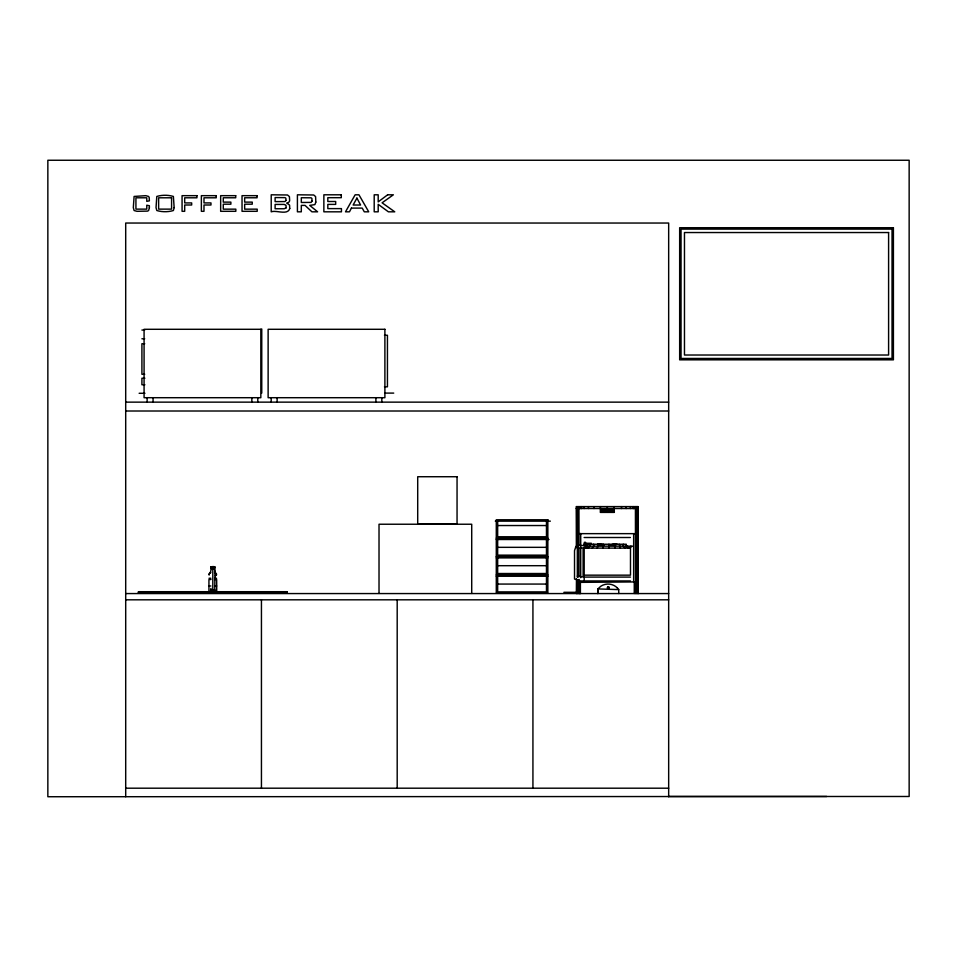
<?xml version="1.0" encoding="UTF-8"?>
<svg xmlns="http://www.w3.org/2000/svg" width="957" height="957" viewBox="0 0 957 957"><rect width="100%" height="100%" fill="white"/><g stroke="black" fill="none" stroke-linecap="round" stroke-linejoin="round"><path stroke-width="1.44" d="M214.966 567.489L214.787 590.397M210.875 590.421L210.899 589.691A1.447 1.101 0 0 0 210.636 590.349L214.966 590.349A1.447 1.101 0 0 0 214.858 589.931M607.396 587.861C608.712 584.141 610.231 590.589 607.396 587.861C608.377 584.272 610.59 590.146 607.492 588.1M603.066 548.11L603.472 544.246M209.021 574.559L209.487 573.674A32.059 13.625 0 0 0 210.947 569.606A1.854 0.79 0 0 1 211.007 569.403M630.902 546.172L630.232 548.11L627.433 546.435M597.324 548.11L598.257 544.246M211.054 588.376L210.839 588.818A3.122 2.476 -90 0 0 210.648 589.632L210.648 590.038M214.404 567.561L213.818 568.625M214.32 568.614L213.806 568.458M211.605 567.525C218.89 566.819 210.767 565.994 211.581 567.202M592.251 548.11L593.675 546.172L593.675 544.246M588.22 548.11L590.014 546.172L590.014 544.246M585.493 548.11L587.538 546.172L587.538 544.246M214.655 566.987L213.818 567.549M586.641 544.246L586.653 546.244L584.189 548.11L584.189 580.947M210.947 566.855L210.959 567.07A3.146 1.22 88 0 0 211.15 567.094L212.023 566.903M213.806 567.381L214.751 567.31M214.177 568.578L213.531 568.649M215.528 575.396L216.581 574.128L214.643 572.609M215.528 575.767L216.473 574.966L216.174 573.745A32.083 13.637 0 0 1 214.823 571.006M214.655 590.469L210.875 590.433M617.397 588.065L618.736 589.584L618.736 593.519M618.689 589.608L597.874 588.926L597.838 593.519L597.874 588.926L600.84 586.222A13.087 13.075 0 0 1 617.456 588.029M610.446 545.215L612.552 544.246M611.308 545.215L613.892 544.246M210.851 572.633L209.128 573.733L209.164 575.025M612.181 545.023L614.49 544.246M635.532 581.928L579.045 582.37L580.72 581.928M214.512 568.039L211.019 568.015M612.923 545.023L615.507 544.246M613.174 545.023L615.925 544.246M614.131 544.892L616.571 544.246M614.274 544.892L616.798 544.246M614.442 544.892L617.014 544.246M210.947 566.975L214.476 566.795M213.794 566.987L214.739 566.879L212.801 567.142M212.466 568.661L211.318 568.614L211.078 567.621L211.808 568.458M211.593 568.482L212.119 568.649M214.189 567.13L214.488 567.106M211.15 567.106L212.406 566.891M580.217 593.519L579.045 593.567L579.045 579.428M211.94 568.41L213.674 568.41M213.686 568.673L212.382 568.685M580.911 533.647L579.045 533.683L580.72 533.647L580.72 577.681M212.298 567.154L213.196 566.891M668.668 796.487L909.15 796.487L909.15 160.25L47.85 160.25L47.85 796.738L826.704 796.487M141.911 330.057L144.686 330.057M384.475 335.261L387.441 335.261L387.441 386.819L384.475 386.819M141.911 338.778L144.686 338.778M144.71 343.73L141.911 343.73L141.911 374.259L144.71 374.259M144.878 378.218L141.911 378.218L141.911 384.762L144.878 384.762M384.774 393.1L393.722 393.1M139.136 393.279L144.95 393.279M125.702 402.143L668.668 402.143M125.702 411.008L668.668 411.008M576.246 508.526L638.223 508.526L638.223 593.519M495.307 521.146L550.359 521.146M497.664 525.537L546.471 525.537M580.265 533.647L635.532 533.647M584.129 537.511L630.388 537.511M496.288 538.145L547.847 538.145M496.288 539.509L549.019 539.509M583.926 545.837L584.368 542.32L585.481 542.32L585.863 543.277L591.33 543.277L591.33 544.246M583.926 544.246L626.297 544.246L626.297 546.172L628.259 548.11L632.481 546.172L586.414 546.172L584.249 548.11L630.484 548.11L630.484 575.157L584.249 575.157M583.926 545.478L577.322 545.478L575.863 546.543L574.523 550.682L574.523 579.021L580.648 580.947L630.484 580.947M585.528 545.478L586.653 545.478M497.664 547.332L546.471 547.332M583.926 547.416L585.528 547.416L585.528 544.246M577.322 547.954L583.112 547.954L583.112 576.927L577.322 576.15M496.288 556.519L547.847 556.519M496.288 557.883L547.847 557.883M497.664 565.695L546.471 565.695M496.288 574.882L547.847 574.882M496.288 576.258L547.847 576.258M584.249 577.083L630.484 577.083M209.021 578.255L210.851 578.255M214.643 578.255L216.581 578.255M210.983 579.487L208.937 579.571L208.937 591.39L216.725 591.39L216.665 579.571L214.619 579.487M497.664 584.069L546.471 584.069M208.937 585.983L210.875 585.983M214.739 585.983L216.665 585.983M138.861 591.701L286.741 591.701M563.912 592.311L577.155 592.311M284.588 593.244L141.026 593.244L141.026 592.012M125.702 593.567L668.668 593.567M125.702 599.812L668.668 599.812M125.702 788.197L668.668 788.197M212.119 567.573L210.959 567.357M213.507 568.434L214.308 568.47M597.718 544.246L600.29 544.892M597.934 544.246L600.458 544.892M598.149 544.246L600.601 544.892M598.795 544.246L601.558 545.023M599.214 544.246L601.809 545.023M600.242 544.246L602.551 545.023M600.84 544.246L603.424 545.215M602.18 544.246L604.286 545.215M627.433 546.172L629.873 548.11M624.945 548.11L623.294 546.172L623.294 544.246M620.435 548.11L619.203 544.246M615.028 548.11L614.31 544.246M609.107 548.11L608.951 544.246M668.668 796.75L668.668 223.041L125.702 223.041L125.702 796.738M638.116 593.519L638.116 506.6L576.246 506.6L576.353 547.548M637.793 593.519L637.685 506.6M636.381 506.6L636.501 593.519M635.424 506.6L635.532 593.519M634.264 581.928L634.264 593.519M633.737 506.6L633.737 508.526M633.654 533.91L633.654 581.928M633.115 506.6L633.115 508.526M630.448 506.6L630.448 508.526M626.189 506.6L626.189 508.526M621.512 506.6L621.512 508.526M614.227 506.6L614.322 512.39L600.326 512.39L600.41 506.6M613.581 508.526L613.581 512.39M612.612 508.526L612.612 512.39M611.463 508.526L611.463 512.39M610.171 508.526L610.171 512.39M608.772 508.526L608.772 512.39M607.324 506.6L607.324 512.39M605.877 508.526L605.877 512.39M604.477 508.526L604.477 512.39M603.173 508.526L603.173 512.39M602.025 508.526L602.025 512.39M601.068 508.526L601.068 512.39M593.974 506.6L593.974 508.526M588.447 506.6L588.447 508.526M586.725 544.246L586.725 546.172M585.863 543.277L585.863 544.246M584.201 506.6L584.201 508.526M581.533 506.6L581.533 508.526M580.803 506.6L580.899 508.526M580.397 581.928L580.397 593.519M578.937 506.6L579.045 545.49M579.045 548.445L579.045 576.473M578.088 508.526L578.088 577.203M578.088 580.169L578.088 593.519M577.334 508.526L577.334 577.203M577.334 580.169L577.334 593.519M576.784 547.296L576.676 506.6M576.784 580.109L576.784 593.519M576.461 578.614L576.353 593.519M546.471 521.146L546.471 536.769L497.664 536.769L497.664 521.146M546.471 539.509L546.471 555.144L497.664 555.144L497.664 539.509M546.471 557.883L546.471 573.518L497.664 573.518L497.664 557.883M546.471 576.258L546.471 591.881L497.664 591.881L497.664 576.258M532.929 599.812L532.929 788.197M471.717 593.436L471.717 524.233L379.02 524.233L379.02 593.436M397.191 599.812L397.191 788.197M381.831 397.705L381.831 402.143M375.898 397.705L375.898 402.143M277.123 397.705L277.123 402.143M271.19 397.705L271.19 402.143M261.751 328.981L261.751 393.1M261.44 599.812L261.44 788.197M257.78 397.705L257.78 402.143M251.847 397.705L251.847 402.143M228.436 592.012L228.436 593.244M226.103 592.012L226.103 593.244M212.801 568.051L212.801 590.816M199.499 592.012L199.499 593.244M182.691 592.012L182.691 593.244M159.819 592.012L159.819 593.244M153.06 397.705L153.06 402.143M147.127 397.705L147.127 402.143M149.376 207.609L148.622 210.528L147.534 211.114L136.995 211.306L134.1 210.528L133.322 207.609L134.1 196.448L145.739 195.671L148.622 196.448L149.196 197.561L149.376 200.85L146.768 201.341L146.768 197.8L135.93 197.8L135.93 209.128L146.768 209.128L146.768 205.205L149.376 205.755L149.376 207.609M174.15 207.609L173.384 210.528C168.3 212.095 161.865 212.107 156.792 210.516L156.039 207.609L156.792 196.46C161.865 194.869 168.312 194.869 173.384 196.448L174.15 207.609M312.006 201.126L311.085 202.405L301.311 202.477L301.311 197.74L311.085 197.812L311.91 198.446L312.006 201.126M315.822 202.094L314.913 204.607L309.745 205.396L317.604 211.82L311.922 211.82L305.056 205.396L301.311 205.396L301.311 211.82L297.412 211.82L297.412 194.797L313.717 194.989L315.595 196.592L315.822 202.094M285.976 200.396L285.019 201.556L275.114 201.628L275.114 197.561L285.019 197.632L285.868 198.219L285.976 200.396M289.756 208.482C287.758 215.696 276.071 209.798 271.214 211.82L271.214 194.797L287.543 194.989L289.409 196.604L289.624 200.169A2.596 2.596 0 0 1 287.949 202.728L286.693 203.04L289.552 205.073L289.756 208.482M351.434 208.1L349.461 211.82L345.513 211.82L355.143 194.797L358.959 194.797L368.72 211.82L364.282 211.82L362.236 208.1L351.434 208.1M356.913 198.099L353.133 205.025L360.586 205.025L356.913 198.099M285.976 207.956L284.157 208.758L275.114 208.758L275.114 204.427L284.157 204.427L285.976 205.217A7.465 7.465 0 0 1 285.976 207.956M387.633 194.797L378.194 201.891L378.194 194.797L374.199 194.797L374.199 211.82L378.194 211.82L378.194 204.331L388.398 211.82L394.751 211.82L382.094 202.812L393.375 194.797L387.633 194.797M341.29 194.797L323.861 194.797L323.861 211.82L341.446 211.82L341.446 208.614L327.82 208.614L327.82 204.391L335.68 204.391L335.68 201.496L327.82 201.496L327.82 197.692L341.29 197.692L341.29 194.797M196.939 195.671L182.069 195.671L182.069 211.306L184.689 211.306L184.689 205.001L191.675 205.001L191.675 202.92L184.689 202.92L184.689 197.8L196.939 197.8L196.939 195.671M216.234 195.671L201.365 195.671L201.365 211.306L203.985 211.306L203.985 205.001L210.971 205.001L210.971 202.92L203.985 202.92L203.985 197.8L216.234 197.8L216.234 195.671M235.709 195.671L220.66 195.671L220.66 211.306L235.829 211.306L235.829 209.152L223.28 209.152L223.28 204.188L230.876 204.188L230.876 202.118L223.28 202.118L223.28 197.776L235.709 197.776L235.709 195.671M257.086 195.671L242.037 195.671L242.037 211.306L257.206 211.306L257.206 209.152L244.657 209.152L244.657 204.188L252.253 204.188L252.253 202.118L244.657 202.118L244.657 197.776L257.086 197.776L257.086 195.671M171.578 197.8L158.635 197.8L158.635 209.128L171.578 209.128L171.578 197.8M893.407 227.73L679.661 227.73L679.661 359.832L893.407 359.832L893.407 227.73M892.044 229.106L681.037 229.106L681.037 358.456L892.044 358.456L892.044 229.106M888.598 232.539L684.47 232.539L684.47 355.023L888.598 355.023L888.598 232.539M260.83 329.292L144.076 329.292L144.076 397.705L260.83 397.705L260.83 329.292M384.893 329.292L268.127 329.292L268.127 397.705L384.893 397.705L384.893 329.292M457.051 476.73L417.707 476.73L417.707 524.065L457.051 524.065L457.051 476.73M547.847 519.771L496.288 519.771L496.288 593.256L547.847 593.256L547.847 519.771M287.363 592.012L138.239 592.168L287.363 592.012"/></g></svg>
